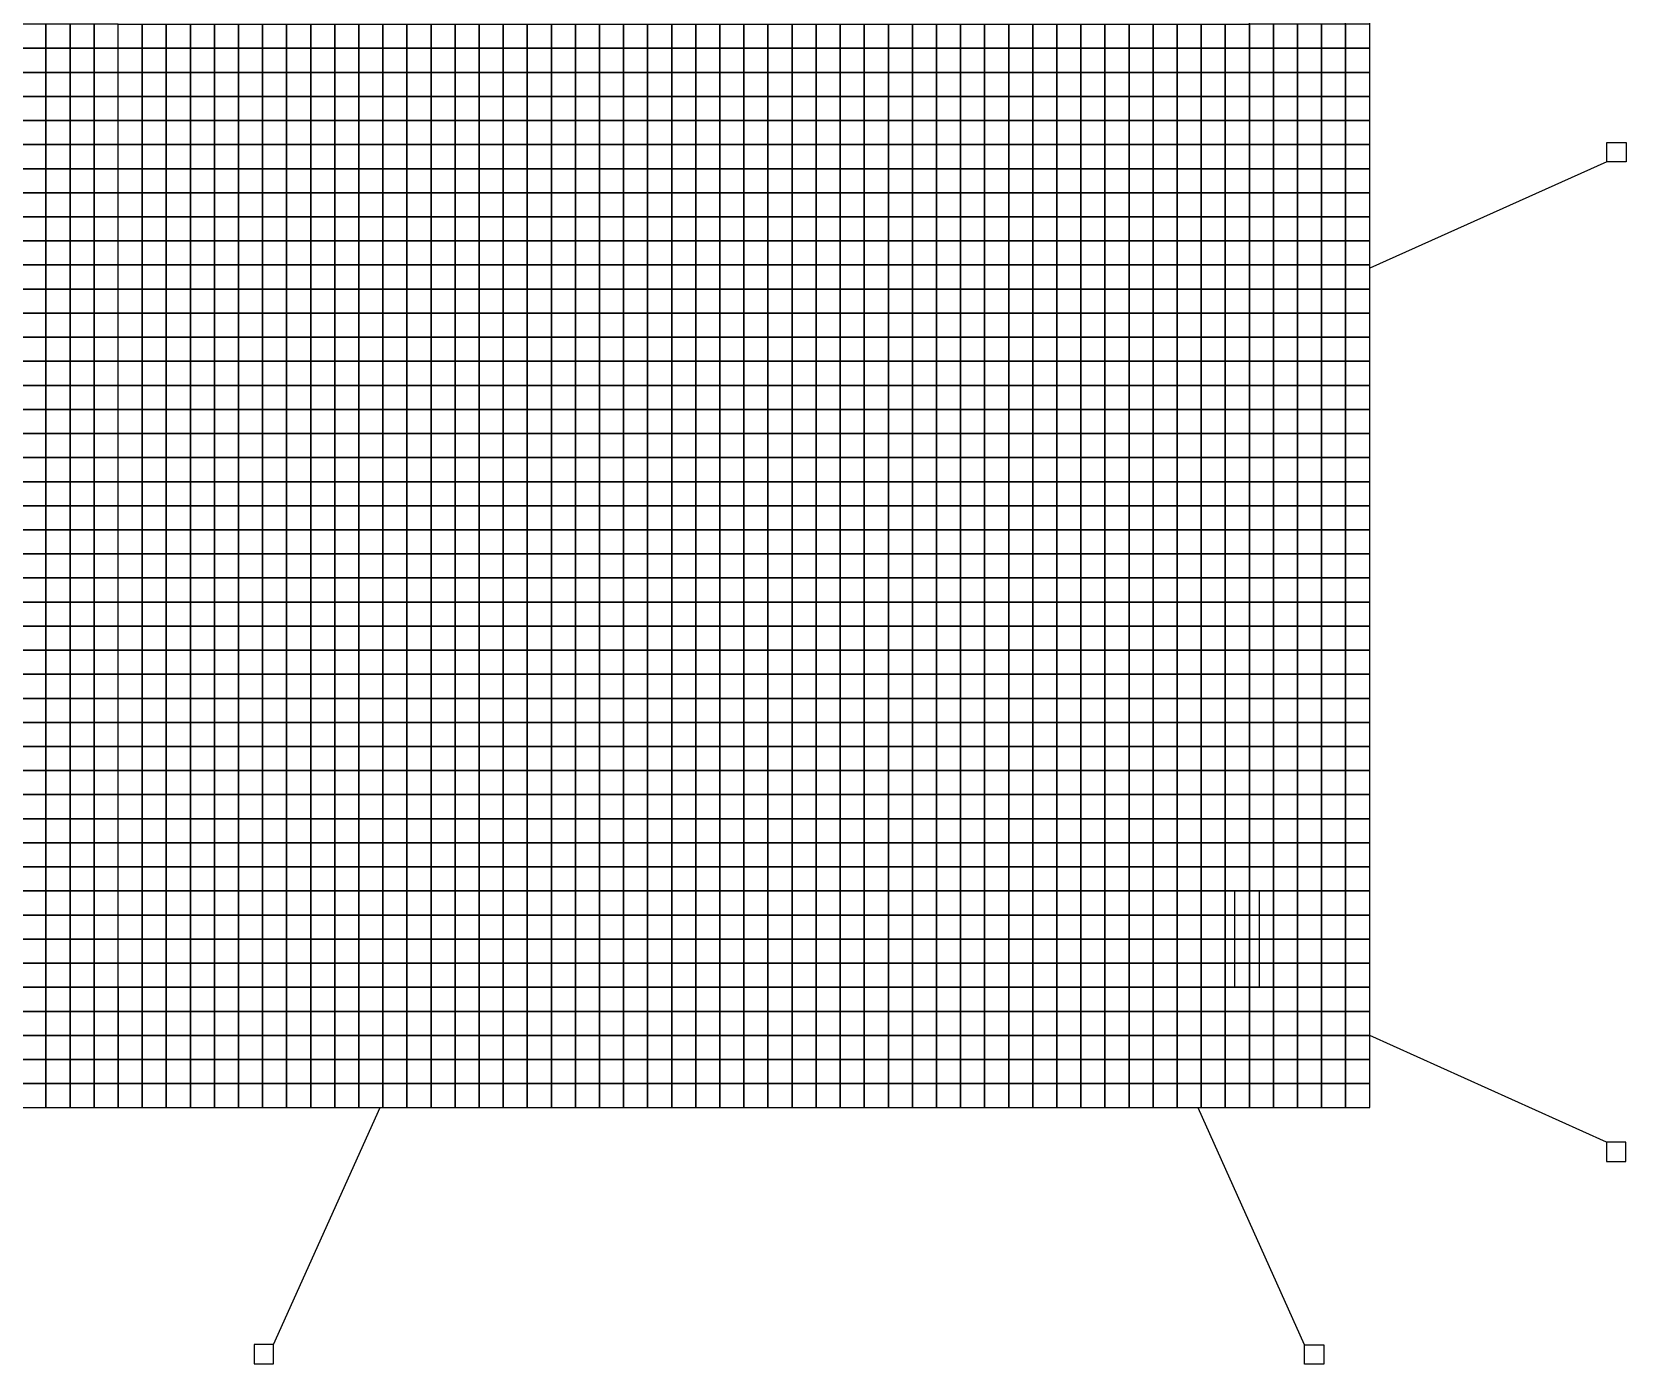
# Model space of a CAD drawing. Header units: millimetres. Extents: x 20612 to 342768, y 65775 to 156976.
# Drawn here: x 212625 to 245744, y 65775 to 93442 of the extents above; entities that cross this region are included whole.
import ezdxf

# ---------------------------------------------------------------- set-up
doc = ezdxf.new("R2010")
doc.units = ezdxf.units.MM
doc.header["$LTSCALE"] = 10

# ---------------------------------------------------------------- blocks, each defined once
blk = doc.blocks.new('400高浮筒')
at = {"color": 8}
blk.add_lwpolyline([(185417, 115601), (185917, 115601), (185917, 116101), (185417, 116101)], close=True, dxfattribs=at)
blk = doc.blocks.new('*U325')
blk.add_blockref('400高浮筒', (-185667, -115851))
blk = doc.blocks.new('*U326')
at = {"color": 0, "linetype": 'ByBlock', "lineweight": -2, "transparency": 16777216}
for p in [(27000, 2000), (27500, 2000), (28000, 2000), (28500, 2000), (29000, 2000), (29500, 2000), (30000, 2000), (30500, 2000), (31000, 2000), (31500, 2000), (32000, 2000), (32500, 2000), (33000, 2000), (33500, 2000), (34000, 2000), (34500, 2000), (35000, 2000), (35500, 2000), (36000, 2000), (36500, 2000), (37000, 2000), (37500, 2000), (38000, 2000), (38500, 2000), (39000, 2000), (39500, 2000), (40000, 2000), (40500, 2000), (41000, 2000), (41500, 2000), (42000, 2000), (42500, 2000), (43000, 2000), (43500, 2000), (44000, 2000), (44500, 2000), (45000, 2000), (45500, 2000), (46000, 2000), (46500, 2000), (47000, 2000), (47500, 2000), (48000, 2000), (48500, 2000), (49000, 2000), (49500, 2000), (50000, 2000), (50500, 2000), (51000, 2000), (51500, 2000), (52000, 2000), (52500, 2000), (53000, 2000), (53500, 2000), (54000, 2000), (54500, 2000), (27000, 1500), (27500, 1500), (28000, 1500), (28500, 1500), (29000, 1500), (29500, 1500), (30000, 1500), (30500, 1500), (31000, 1500), (31500, 1500), (32000, 1500), (32500, 1500), (33000, 1500), (33500, 1500), (34000, 1500), (34500, 1500), (35000, 1500), (35500, 1500), (36000, 1500), (36500, 1500), (37000, 1500), (37500, 1500), (38000, 1500), (38500, 1500), (39000, 1500), (39500, 1500), (40000, 1500), (40500, 1500), (41000, 1500), (41500, 1500), (42000, 1500), (42500, 1500), (43000, 1500), (43500, 1500), (44000, 1500), (44500, 1500), (45000, 1500), (45500, 1500), (46000, 1500), (46500, 1500), (47000, 1500), (47500, 1500), (48000, 1500), (48500, 1500), (49000, 1500), (49500, 1500), (50000, 1500), (50500, 1500), (51000, 1500), (51500, 1500), (52000, 1500), (52500, 1500), (53000, 1500), (53500, 1500), (54000, 1500), (54500, 1500), (27000, 1000), (27500, 1000), (28000, 1000), (28500, 1000), (29000, 1000), (29500, 1000), (30000, 1000), (30500, 1000), (31000, 1000), (31500, 1000), (32000, 1000), (32500, 1000), (33000, 1000), (33500, 1000), (34000, 1000), (34500, 1000), (35000, 1000), (35500, 1000), (36000, 1000), (36500, 1000), (37000, 1000), (37500, 1000), (38000, 1000), (38500, 1000), (39000, 1000), (39500, 1000), (40000, 1000), (40500, 1000), (41000, 1000), (41500, 1000), (42000, 1000), (42500, 1000), (43000, 1000), (43500, 1000), (44000, 1000), (44500, 1000), (45000, 1000), (45500, 1000), (46000, 1000), (46500, 1000), (47000, 1000), (47500, 1000), (48000, 1000), (48500, 1000), (49000, 1000), (49500, 1000), (50000, 1000), (50500, 1000), (51000, 1000), (51500, 1000), (52000, 1000), (52500, 1000), (53000, 1000), (53500, 1000), (54000, 1000), (54500, 1000), (27000, 500), (27500, 500), (28000, 500), (28500, 500), (29000, 500), (29500, 500), (30000, 500), (30500, 500), (31000, 500), (31500, 500), (32000, 500), (32500, 500), (33000, 500), (33500, 500), (34000, 500), (34500, 500), (35000, 500), (35500, 500), (36000, 500), (36500, 500), (37000, 500), (37500, 500), (38000, 500), (38500, 500), (39000, 500), (39500, 500), (40000, 500), (40500, 500), (41000, 500), (41500, 500), (42000, 500), (42500, 500), (43000, 500), (43500, 500), (44000, 500), (44500, 500), (45000, 500), (45500, 500), (46000, 500), (46500, 500), (47000, 500), (47500, 500), (48000, 500), (48500, 500), (49000, 500), (49500, 500), (50000, 500), (50500, 500), (51000, 500), (51500, 500), (52000, 500), (52500, 500), (53000, 500), (53500, 500), (54000, 500), (54500, 500), (27000, 0), (27500, 0), (28000, 0), (28500, 0), (29000, 0), (29500, 0), (30000, 0), (30500, 0), (31000, 0), (31500, 0), (32000, 0), (32500, 0), (33000, 0), (33500, 0), (34000, 0), (34500, 0), (35000, 0), (35500, 0), (36000, 0), (36500, 0), (37000, 0), (37500, 0), (38000, 0), (38500, 0), (39000, 0), (39500, 0), (40000, 0), (40500, 0), (41000, 0), (41500, 0), (42000, 0), (42500, 0), (43000, 0), (43500, 0), (44000, 0), (44500, 0), (45000, 0), (45500, 0), (46000, 0), (46500, 0), (47000, 0), (47500, 0), (48000, 0), (48500, 0), (49000, 0), (49500, 0), (50000, 0), (50500, 0), (51000, 0), (51500, 0), (52000, 0), (52500, 0), (53000, 0), (53500, 0), (54000, 0), (54500, 0)]:
    blk.add_blockref('*U325', p, dxfattribs=at)
blk = doc.blocks.new('*U331')
blk.add_blockref('400高浮筒', (-185667, -115851))
blk = doc.blocks.new('*U332')
at = {"color": 0, "linetype": 'ByBlock', "lineweight": -2, "transparency": 16777216}
for p in [(0, 19500), (500, 19500), (1000, 19500), (1500, 19500), (2000, 19500), (0, 19000), (500, 19000), (1000, 19000), (1500, 19000), (2000, 19000), (0, 18500), (500, 18500), (1000, 18500), (1500, 18500), (2000, 18500), (0, 18000), (500, 18000), (1000, 18000), (1500, 18000), (2000, 18000), (0, 17500), (500, 17500), (1000, 17500), (1500, 17500), (2000, 17500), (0, 17000), (500, 17000), (1000, 17000), (1500, 17000), (2000, 17000), (0, 16500), (500, 16500), (1000, 16500), (1500, 16500), (2000, 16500), (0, 16000), (500, 16000), (1000, 16000), (1500, 16000), (2000, 16000), (0, 15500), (500, 15500), (1000, 15500), (1500, 15500), (2000, 15500), (0, 15000), (500, 15000), (1000, 15000), (1500, 15000), (2000, 15000), (0, 14500), (500, 14500), (1000, 14500), (1500, 14500), (2000, 14500), (0, 14000), (500, 14000), (1000, 14000), (1500, 14000), (2000, 14000), (0, 13500), (500, 13500), (1000, 13500), (1500, 13500), (2000, 13500), (0, 13000), (500, 13000), (1000, 13000), (1500, 13000), (2000, 13000), (0, 12500), (500, 12500), (1000, 12500), (1500, 12500), (2000, 12500), (0, 12000), (500, 12000), (1000, 12000), (1500, 12000), (2000, 12000), (0, 11500), (500, 11500), (1000, 11500), (1500, 11500), (2000, 11500), (0, 11000), (500, 11000), (1000, 11000), (1500, 11000), (2000, 11000), (0, 10500), (500, 10500), (1000, 10500), (1500, 10500), (2000, 10500), (0, 10000), (500, 10000), (1000, 10000), (1500, 10000), (2000, 10000), (0, 9500), (500, 9500), (1000, 9500), (1500, 9500), (2000, 9500), (0, 9000), (500, 9000), (1000, 9000), (1500, 9000), (2000, 9000), (0, 8500), (500, 8500), (1000, 8500), (1500, 8500), (2000, 8500), (0, 8000), (500, 8000), (1000, 8000), (1500, 8000), (2000, 8000), (0, 7500), (500, 7500), (1000, 7500), (1500, 7500), (2000, 7500), (0, 7000), (500, 7000), (1000, 7000), (1500, 7000), (2000, 7000), (0, 6500), (500, 6500), (1000, 6500), (1500, 6500), (2000, 6500), (0, 6000), (500, 6000), (1000, 6000), (1500, 6000), (2000, 6000), (0, 5500), (500, 5500), (1000, 5500), (1500, 5500), (2000, 5500), (0, 5000), (500, 5000), (1000, 5000), (1500, 5000), (2000, 5000), (0, 4500), (500, 4500), (1000, 4500), (1500, 4500), (2000, 4500), (0, 4000), (500, 4000), (1000, 4000), (1500, 4000), (2000, 4000), (0, 3500), (500, 3500), (1000, 3500), (1500, 3500), (2000, 3500), (0, 3000), (500, 3000), (1000, 3000), (1500, 3000), (2000, 3000), (0, 2500), (500, 2500), (1000, 2500), (1500, 2500), (2000, 2500), (0, 2000), (500, 2000), (1000, 2000), (1500, 2000), (2000, 2000), (0, 1500), (500, 1500), (1000, 1500), (1500, 1500), (2000, 1500), (0, 1000), (500, 1000), (1000, 1000), (1500, 1000), (2000, 1000), (0, 500), (500, 500), (1000, 500), (1500, 500), (2000, 500), (0, 0), (500, 0), (1000, 0), (1500, 0), (2000, 0)]:
    blk.add_blockref('*U331', p, dxfattribs=at)
blk = doc.blocks.new('*U537')
blk.add_blockref('400高浮筒', (-185667, -115851))
blk = doc.blocks.new('*U538')
at = {"color": 0, "linetype": 'ByBlock', "lineweight": -2, "transparency": 16777216}
for p in [(1000, 19500), (1500, 19500), (2000, 19500), (2500, 19500), (1000, 19000), (1500, 19000), (2000, 19000), (2500, 19000), (1000, 18500), (1500, 18500), (2000, 18500), (2500, 18500), (1000, 18000), (1500, 18000), (2000, 18000), (2500, 18000), (1000, 17500), (1500, 17500), (2000, 17500), (2500, 17500), (1000, 17000), (1500, 17000), (2000, 17000), (2500, 17000), (1000, 16500), (1500, 16500), (2000, 16500), (2500, 16500), (1000, 16000), (1500, 16000), (2000, 16000), (2500, 16000), (1000, 15500), (1500, 15500), (2000, 15500), (2500, 15500), (1000, 15000), (1500, 15000), (2000, 15000), (2500, 15000), (1000, 14500), (1500, 14500), (2000, 14500), (2500, 14500), (1000, 14000), (1500, 14000), (2000, 14000), (2500, 14000), (1000, 13500), (1500, 13500), (2000, 13500), (2500, 13500), (1000, 13000), (1500, 13000), (2000, 13000), (2500, 13000), (1000, 12500), (1500, 12500), (2000, 12500), (2500, 12500), (1000, 12000), (1500, 12000), (2000, 12000), (2500, 12000), (1000, 11500), (1500, 11500), (2000, 11500), (2500, 11500), (1000, 11000), (1500, 11000), (2000, 11000), (2500, 11000), (1000, 10500), (1500, 10500), (2000, 10500), (2500, 10500), (1000, 10000), (1500, 10000), (2000, 10000), (2500, 10000), (1000, 9500), (1500, 9500), (2000, 9500), (2500, 9500), (1000, 9000), (1500, 9000), (2000, 9000), (2500, 9000), (1000, 8500), (1500, 8500), (2000, 8500), (2500, 8500), (1000, 8000), (1500, 8000), (2000, 8000), (2500, 8000), (1000, 7500), (1500, 7500), (2000, 7500), (2500, 7500), (1000, 7000), (1500, 7000), (2000, 7000), (2500, 7000), (1000, 6500), (1500, 6500), (2000, 6500), (2500, 6500), (1000, 6000), (1500, 6000), (2000, 6000), (2500, 6000), (1000, 5500), (1500, 5500), (2000, 5500), (2500, 5500), (1000, 5000), (1500, 5000), (2000, 5000), (2500, 5000), (1000, 4500), (1500, 4500), (2000, 4500), (2500, 4500), (1000, 4000), (1500, 4000), (2000, 4000), (2500, 4000), (1000, 3500), (1500, 3500), (2000, 3500), (2500, 3500), (1000, 3000), (1500, 3000), (2000, 3000), (2500, 3000), (1000, 2500), (1500, 2500), (2000, 2500), (2500, 2500), (1000, 2000), (1500, 2000), (2000, 2000), (2500, 2000), (1000, 1500), (1500, 1500), (2000, 1500), (2500, 1500), (1000, 1000), (1500, 1000), (2000, 1000), (2500, 1000), (1000, 500), (1500, 500), (2000, 500), (2500, 500), (1000, 0), (1500, 0), (2000, 0), (2500, 0)]:
    blk.add_blockref('*U537', p, dxfattribs=at)
blk = doc.blocks.new('池底浮筒400')
at = {"color": 5}
blk.add_lwpolyline([(75977, 129034), (76477, 129034), (76477, 129534), (75977, 129534)], close=True, dxfattribs=at)
blk = doc.blocks.new('*U539')
blk.add_blockref('池底浮筒400', (-76227, -129284))
blk = doc.blocks.new('*U540')
at = {"color": 0, "linetype": 'ByBlock', "lineweight": -2, "transparency": 16777216}
for p in [(0, 19500), (500, 19500), (1000, 19500), (1500, 19500), (2000, 19500), (2500, 19500), (3000, 19500), (3500, 19500), (4000, 19500), (4500, 19500), (5000, 19500), (5500, 19500), (6000, 19500), (6500, 19500), (7000, 19500), (7500, 19500), (8000, 19500), (8500, 19500), (9000, 19500), (9500, 19500), (10000, 19500), (10500, 19500), (11000, 19500), (11500, 19500), (12000, 19500), (12500, 19500), (13000, 19500), (13500, 19500), (14000, 19500), (14500, 19500), (15000, 19500), (15500, 19500), (16000, 19500), (16500, 19500), (17000, 19500), (17500, 19500), (18000, 19500), (18500, 19500), (19000, 19500), (19500, 19500), (20000, 19500), (20500, 19500), (21000, 19500), (21500, 19500), (22000, 19500), (22500, 19500), (23000, 19500), (0, 19000), (500, 19000), (1000, 19000), (1500, 19000), (2000, 19000), (2500, 19000), (3000, 19000), (3500, 19000), (4000, 19000), (4500, 19000), (5000, 19000), (5500, 19000), (6000, 19000), (6500, 19000), (7000, 19000), (7500, 19000), (8000, 19000), (8500, 19000), (9000, 19000), (9500, 19000), (10000, 19000), (10500, 19000), (11000, 19000), (11500, 19000), (12000, 19000), (12500, 19000), (13000, 19000), (13500, 19000), (14000, 19000), (14500, 19000), (15000, 19000), (15500, 19000), (16000, 19000), (16500, 19000), (17000, 19000), (17500, 19000), (18000, 19000), (18500, 19000), (19000, 19000), (19500, 19000), (20000, 19000), (20500, 19000), (21000, 19000), (21500, 19000), (22000, 19000), (22500, 19000), (23000, 19000), (0, 18500), (500, 18500), (1000, 18500), (1500, 18500), (2000, 18500), (2500, 18500), (3000, 18500), (3500, 18500), (4000, 18500), (4500, 18500), (5000, 18500), (5500, 18500), (6000, 18500), (6500, 18500), (7000, 18500), (7500, 18500), (8000, 18500), (8500, 18500), (9000, 18500), (9500, 18500), (10000, 18500), (10500, 18500), (11000, 18500), (11500, 18500), (12000, 18500), (12500, 18500), (13000, 18500), (13500, 18500), (14000, 18500), (14500, 18500), (15000, 18500), (15500, 18500), (16000, 18500), (16500, 18500), (17000, 18500), (17500, 18500), (18000, 18500), (18500, 18500), (19000, 18500), (19500, 18500), (20000, 18500), (20500, 18500), (21000, 18500), (21500, 18500), (22000, 18500), (22500, 18500), (23000, 18500), (0, 18000), (500, 18000), (1000, 18000), (1500, 18000), (2000, 18000), (2500, 18000), (3000, 18000), (3500, 18000), (4000, 18000), (4500, 18000), (5000, 18000), (5500, 18000), (6000, 18000), (6500, 18000), (7000, 18000), (7500, 18000), (8000, 18000), (8500, 18000), (9000, 18000), (9500, 18000), (10000, 18000), (10500, 18000), (11000, 18000), (11500, 18000), (12000, 18000), (12500, 18000), (13000, 18000), (13500, 18000), (14000, 18000), (14500, 18000), (15000, 18000), (15500, 18000), (16000, 18000), (16500, 18000), (17000, 18000), (17500, 18000), (18000, 18000), (18500, 18000), (19000, 18000), (19500, 18000), (20000, 18000), (20500, 18000), (21000, 18000), (21500, 18000), (22000, 18000), (22500, 18000), (23000, 18000), (0, 17500), (500, 17500), (1000, 17500), (1500, 17500), (2000, 17500), (2500, 17500), (3000, 17500), (3500, 17500), (4000, 17500), (4500, 17500), (5000, 17500), (5500, 17500), (6000, 17500), (6500, 17500), (7000, 17500), (7500, 17500), (8000, 17500), (8500, 17500), (9000, 17500), (9500, 17500), (10000, 17500), (10500, 17500), (11000, 17500), (11500, 17500), (12000, 17500), (12500, 17500), (13000, 17500), (13500, 17500), (14000, 17500), (14500, 17500), (15000, 17500), (15500, 17500), (16000, 17500), (16500, 17500), (17000, 17500), (17500, 17500), (18000, 17500), (18500, 17500), (19000, 17500), (19500, 17500), (20000, 17500), (20500, 17500), (21000, 17500), (21500, 17500), (22000, 17500), (22500, 17500), (23000, 17500), (0, 17000), (500, 17000), (1000, 17000), (1500, 17000), (2000, 17000), (2500, 17000), (3000, 17000), (3500, 17000), (4000, 17000), (4500, 17000), (5000, 17000), (5500, 17000), (6000, 17000), (6500, 17000), (7000, 17000), (7500, 17000), (8000, 17000), (8500, 17000), (9000, 17000), (9500, 17000), (10000, 17000), (10500, 17000), (11000, 17000), (11500, 17000), (12000, 17000), (12500, 17000), (13000, 17000), (13500, 17000), (14000, 17000), (14500, 17000), (15000, 17000), (15500, 17000), (16000, 17000), (16500, 17000), (17000, 17000), (17500, 17000), (18000, 17000), (18500, 17000), (19000, 17000), (19500, 17000), (20000, 17000), (20500, 17000), (21000, 17000), (21500, 17000), (22000, 17000), (22500, 17000), (23000, 17000), (0, 16500), (500, 16500), (1000, 16500), (1500, 16500), (2000, 16500), (2500, 16500), (3000, 16500), (3500, 16500), (4000, 16500), (4500, 16500), (5000, 16500), (5500, 16500), (6000, 16500), (6500, 16500), (7000, 16500), (7500, 16500), (8000, 16500), (8500, 16500), (9000, 16500), (9500, 16500), (10000, 16500), (10500, 16500), (11000, 16500), (11500, 16500), (12000, 16500), (12500, 16500), (13000, 16500), (13500, 16500), (14000, 16500), (14500, 16500), (15000, 16500), (15500, 16500), (16000, 16500), (16500, 16500), (17000, 16500), (17500, 16500), (18000, 16500), (18500, 16500), (19000, 16500), (19500, 16500), (20000, 16500), (20500, 16500), (21000, 16500), (21500, 16500), (22000, 16500), (22500, 16500), (23000, 16500), (0, 16000), (500, 16000), (1000, 16000), (1500, 16000), (2000, 16000), (2500, 16000), (3000, 16000), (3500, 16000), (4000, 16000), (4500, 16000), (5000, 16000), (5500, 16000), (6000, 16000), (6500, 16000), (7000, 16000), (7500, 16000), (8000, 16000), (8500, 16000), (9000, 16000), (9500, 16000), (10000, 16000), (10500, 16000), (11000, 16000), (11500, 16000), (12000, 16000), (12500, 16000), (13000, 16000), (13500, 16000), (14000, 16000), (14500, 16000), (15000, 16000), (15500, 16000), (16000, 16000), (16500, 16000), (17000, 16000), (17500, 16000), (18000, 16000), (18500, 16000), (19000, 16000), (19500, 16000), (20000, 16000), (20500, 16000), (21000, 16000), (21500, 16000), (22000, 16000), (22500, 16000), (23000, 16000), (0, 15500), (500, 15500), (1000, 15500), (1500, 15500), (2000, 15500), (2500, 15500), (3000, 15500), (3500, 15500), (4000, 15500), (4500, 15500), (5000, 15500), (5500, 15500), (6000, 15500), (6500, 15500), (7000, 15500), (7500, 15500), (8000, 15500), (8500, 15500), (9000, 15500), (9500, 15500), (10000, 15500), (10500, 15500), (11000, 15500), (11500, 15500), (12000, 15500), (12500, 15500), (13000, 15500), (13500, 15500), (14000, 15500), (14500, 15500), (15000, 15500), (15500, 15500), (16000, 15500), (16500, 15500), (17000, 15500), (17500, 15500), (18000, 15500), (18500, 15500), (19000, 15500), (19500, 15500), (20000, 15500), (20500, 15500), (21000, 15500), (21500, 15500), (22000, 15500), (22500, 15500), (23000, 15500), (0, 15000), (500, 15000), (1000, 15000), (1500, 15000), (2000, 15000), (2500, 15000), (3000, 15000), (3500, 15000), (4000, 15000), (4500, 15000), (5000, 15000), (5500, 15000), (6000, 15000), (6500, 15000), (7000, 15000), (7500, 15000), (8000, 15000), (8500, 15000), (9000, 15000), (9500, 15000), (10000, 15000), (10500, 15000), (11000, 15000), (11500, 15000), (12000, 15000), (12500, 15000), (13000, 15000), (13500, 15000), (14000, 15000), (14500, 15000), (15000, 15000), (15500, 15000), (16000, 15000), (16500, 15000), (17000, 15000), (17500, 15000), (18000, 15000), (18500, 15000), (19000, 15000), (19500, 15000), (20000, 15000), (20500, 15000), (21000, 15000), (21500, 15000), (22000, 15000), (22500, 15000), (23000, 15000), (0, 14500), (500, 14500), (1000, 14500), (1500, 14500), (2000, 14500), (2500, 14500), (3000, 14500), (3500, 14500), (4000, 14500), (4500, 14500), (5000, 14500), (5500, 14500), (6000, 14500), (6500, 14500), (7000, 14500), (7500, 14500), (8000, 14500), (8500, 14500), (9000, 14500), (9500, 14500), (10000, 14500), (10500, 14500), (11000, 14500), (11500, 14500), (12000, 14500), (12500, 14500), (13000, 14500), (13500, 14500), (14000, 14500), (14500, 14500), (15000, 14500), (15500, 14500), (16000, 14500), (16500, 14500), (17000, 14500), (17500, 14500), (18000, 14500), (18500, 14500), (19000, 14500), (19500, 14500), (20000, 14500), (20500, 14500), (21000, 14500), (21500, 14500), (22000, 14500), (22500, 14500), (23000, 14500), (0, 14000), (500, 14000), (1000, 14000), (1500, 14000), (2000, 14000), (2500, 14000), (3000, 14000), (3500, 14000), (4000, 14000), (4500, 14000), (5000, 14000), (5500, 14000), (6000, 14000), (6500, 14000), (7000, 14000), (7500, 14000), (8000, 14000), (8500, 14000), (9000, 14000), (9500, 14000), (10000, 14000), (10500, 14000), (11000, 14000), (11500, 14000), (12000, 14000), (12500, 14000), (13000, 14000), (13500, 14000), (14000, 14000), (14500, 14000), (15000, 14000), (15500, 14000), (16000, 14000), (16500, 14000), (17000, 14000), (17500, 14000), (18000, 14000), (18500, 14000), (19000, 14000), (19500, 14000), (20000, 14000), (20500, 14000), (21000, 14000), (21500, 14000), (22000, 14000), (22500, 14000), (23000, 14000), (0, 13500), (500, 13500), (1000, 13500), (1500, 13500), (2000, 13500), (2500, 13500), (3000, 13500), (3500, 13500), (4000, 13500), (4500, 13500), (5000, 13500), (5500, 13500), (6000, 13500), (6500, 13500), (7000, 13500), (7500, 13500), (8000, 13500), (8500, 13500), (9000, 13500), (9500, 13500), (10000, 13500), (10500, 13500), (11000, 13500), (11500, 13500), (12000, 13500), (12500, 13500), (13000, 13500), (13500, 13500), (14000, 13500), (14500, 13500), (15000, 13500), (15500, 13500), (16000, 13500), (16500, 13500), (17000, 13500), (17500, 13500), (18000, 13500), (18500, 13500), (19000, 13500), (19500, 13500), (20000, 13500), (20500, 13500), (21000, 13500), (21500, 13500), (22000, 13500), (22500, 13500), (23000, 13500), (0, 13000), (500, 13000), (1000, 13000), (1500, 13000), (2000, 13000), (2500, 13000), (3000, 13000), (3500, 13000), (4000, 13000), (4500, 13000), (5000, 13000), (5500, 13000), (6000, 13000), (6500, 13000), (7000, 13000), (7500, 13000), (8000, 13000), (8500, 13000), (9000, 13000), (9500, 13000), (10000, 13000), (10500, 13000), (11000, 13000), (11500, 13000), (12000, 13000), (12500, 13000), (13000, 13000), (13500, 13000), (14000, 13000), (14500, 13000), (15000, 13000), (15500, 13000), (16000, 13000), (16500, 13000), (17000, 13000), (17500, 13000), (18000, 13000), (18500, 13000), (19000, 13000), (19500, 13000), (20000, 13000), (20500, 13000), (21000, 13000), (21500, 13000), (22000, 13000), (22500, 13000), (23000, 13000), (0, 12500), (500, 12500), (1000, 12500), (1500, 12500), (2000, 12500), (2500, 12500), (3000, 12500), (3500, 12500), (4000, 12500), (4500, 12500), (5000, 12500), (5500, 12500), (6000, 12500), (6500, 12500), (7000, 12500), (7500, 12500), (8000, 12500), (8500, 12500), (9000, 12500), (9500, 12500), (10000, 12500), (10500, 12500), (11000, 12500), (11500, 12500), (12000, 12500), (12500, 12500), (13000, 12500), (13500, 12500), (14000, 12500), (14500, 12500), (15000, 12500), (15500, 12500), (16000, 12500), (16500, 12500), (17000, 12500), (17500, 12500), (18000, 12500), (18500, 12500), (19000, 12500), (19500, 12500), (20000, 12500), (20500, 12500), (21000, 12500), (21500, 12500), (22000, 12500), (22500, 12500), (23000, 12500), (0, 12000), (500, 12000), (1000, 12000), (1500, 12000), (2000, 12000), (2500, 12000), (3000, 12000), (3500, 12000), (4000, 12000), (4500, 12000), (5000, 12000), (5500, 12000), (6000, 12000), (6500, 12000), (7000, 12000), (7500, 12000), (8000, 12000), (8500, 12000), (9000, 12000), (9500, 12000), (10000, 12000), (10500, 12000), (11000, 12000), (11500, 12000), (12000, 12000), (12500, 12000), (13000, 12000), (13500, 12000), (14000, 12000), (14500, 12000), (15000, 12000), (15500, 12000), (16000, 12000), (16500, 12000), (17000, 12000), (17500, 12000), (18000, 12000), (18500, 12000), (19000, 12000), (19500, 12000), (20000, 12000), (20500, 12000), (21000, 12000), (21500, 12000), (22000, 12000), (22500, 12000), (23000, 12000), (0, 11500), (500, 11500), (1000, 11500), (1500, 11500), (2000, 11500), (2500, 11500), (3000, 11500), (3500, 11500), (4000, 11500), (4500, 11500), (5000, 11500), (5500, 11500), (6000, 11500), (6500, 11500), (7000, 11500), (7500, 11500), (8000, 11500), (8500, 11500), (9000, 11500), (9500, 11500), (10000, 11500), (10500, 11500), (11000, 11500), (11500, 11500), (12000, 11500), (12500, 11500), (13000, 11500), (13500, 11500), (14000, 11500), (14500, 11500), (15000, 11500), (15500, 11500), (16000, 11500), (16500, 11500), (17000, 11500), (17500, 11500), (18000, 11500), (18500, 11500), (19000, 11500), (19500, 11500), (20000, 11500), (20500, 11500), (21000, 11500), (21500, 11500), (22000, 11500), (22500, 11500), (23000, 11500), (0, 11000), (500, 11000), (1000, 11000), (1500, 11000), (2000, 11000), (2500, 11000), (3000, 11000), (3500, 11000), (4000, 11000), (4500, 11000), (5000, 11000), (5500, 11000), (6000, 11000), (6500, 11000), (7000, 11000), (7500, 11000), (8000, 11000), (8500, 11000), (9000, 11000), (9500, 11000), (10000, 11000), (10500, 11000), (11000, 11000), (11500, 11000), (12000, 11000), (12500, 11000), (13000, 11000), (13500, 11000), (14000, 11000), (14500, 11000), (15000, 11000), (15500, 11000), (16000, 11000), (16500, 11000), (17000, 11000), (17500, 11000), (18000, 11000), (18500, 11000), (19000, 11000), (19500, 11000), (20000, 11000), (20500, 11000), (21000, 11000), (21500, 11000), (22000, 11000), (22500, 11000), (23000, 11000), (0, 10500), (500, 10500), (1000, 10500), (1500, 10500), (2000, 10500), (2500, 10500), (3000, 10500), (3500, 10500), (4000, 10500), (4500, 10500), (5000, 10500), (5500, 10500), (6000, 10500), (6500, 10500), (7000, 10500), (7500, 10500), (8000, 10500), (8500, 10500), (9000, 10500), (9500, 10500), (10000, 10500), (10500, 10500), (11000, 10500), (11500, 10500), (12000, 10500), (12500, 10500), (13000, 10500), (13500, 10500), (14000, 10500), (14500, 10500), (15000, 10500), (15500, 10500), (16000, 10500), (16500, 10500), (17000, 10500), (17500, 10500), (18000, 10500), (18500, 10500), (19000, 10500), (19500, 10500), (20000, 10500), (20500, 10500), (21000, 10500), (21500, 10500), (22000, 10500), (22500, 10500), (23000, 10500), (0, 10000), (500, 10000), (1000, 10000), (1500, 10000), (2000, 10000), (2500, 10000), (3000, 10000), (3500, 10000), (4000, 10000), (4500, 10000), (5000, 10000), (5500, 10000), (6000, 10000), (6500, 10000), (7000, 10000), (7500, 10000), (8000, 10000), (8500, 10000), (9000, 10000), (9500, 10000), (10000, 10000), (10500, 10000), (11000, 10000), (11500, 10000), (12000, 10000), (12500, 10000), (13000, 10000), (13500, 10000), (14000, 10000), (14500, 10000), (15000, 10000), (15500, 10000), (16000, 10000), (16500, 10000), (17000, 10000), (17500, 10000), (18000, 10000), (18500, 10000), (19000, 10000), (19500, 10000), (20000, 10000), (20500, 10000), (21000, 10000), (21500, 10000), (22000, 10000), (22500, 10000), (23000, 10000), (0, 9500), (500, 9500), (1000, 9500), (1500, 9500), (2000, 9500), (2500, 9500), (3000, 9500), (3500, 9500), (4000, 9500), (4500, 9500), (5000, 9500), (5500, 9500), (6000, 9500), (6500, 9500), (7000, 9500), (7500, 9500), (8000, 9500), (8500, 9500), (9000, 9500), (9500, 9500), (10000, 9500), (10500, 9500), (11000, 9500), (11500, 9500), (12000, 9500), (12500, 9500), (13000, 9500), (13500, 9500), (14000, 9500), (14500, 9500), (15000, 9500), (15500, 9500), (16000, 9500), (16500, 9500), (17000, 9500), (17500, 9500), (18000, 9500), (18500, 9500), (19000, 9500), (19500, 9500), (20000, 9500), (20500, 9500), (21000, 9500), (21500, 9500), (22000, 9500), (22500, 9500), (23000, 9500), (0, 9000), (500, 9000), (1000, 9000), (1500, 9000), (2000, 9000), (2500, 9000), (3000, 9000), (3500, 9000), (4000, 9000), (4500, 9000), (5000, 9000), (5500, 9000), (6000, 9000), (6500, 9000), (7000, 9000), (7500, 9000), (8000, 9000), (8500, 9000), (9000, 9000), (9500, 9000), (10000, 9000), (10500, 9000), (11000, 9000), (11500, 9000), (12000, 9000), (12500, 9000), (13000, 9000), (13500, 9000), (14000, 9000), (14500, 9000), (15000, 9000), (15500, 9000), (16000, 9000), (16500, 9000), (17000, 9000), (17500, 9000), (18000, 9000), (18500, 9000), (19000, 9000), (19500, 9000), (20000, 9000), (20500, 9000), (21000, 9000), (21500, 9000), (22000, 9000), (22500, 9000), (23000, 9000), (0, 8500), (500, 8500), (1000, 8500), (1500, 8500), (2000, 8500), (2500, 8500), (3000, 8500), (3500, 8500), (4000, 8500), (4500, 8500), (5000, 8500), (5500, 8500), (6000, 8500), (6500, 8500), (7000, 8500), (7500, 8500), (8000, 8500), (8500, 8500), (9000, 8500), (9500, 8500), (10000, 8500), (10500, 8500), (11000, 8500), (11500, 8500), (12000, 8500), (12500, 8500), (13000, 8500), (13500, 8500), (14000, 8500), (14500, 8500), (15000, 8500), (15500, 8500), (16000, 8500), (16500, 8500), (17000, 8500), (17500, 8500), (18000, 8500), (18500, 8500), (19000, 8500), (19500, 8500), (20000, 8500), (20500, 8500), (21000, 8500), (21500, 8500), (22000, 8500), (22500, 8500), (23000, 8500), (0, 8000), (500, 8000), (1000, 8000), (1500, 8000), (2000, 8000), (2500, 8000), (3000, 8000), (3500, 8000), (4000, 8000), (4500, 8000), (5000, 8000), (5500, 8000), (6000, 8000), (6500, 8000), (7000, 8000), (7500, 8000), (8000, 8000), (8500, 8000), (9000, 8000), (9500, 8000), (10000, 8000), (10500, 8000), (11000, 8000), (11500, 8000), (12000, 8000), (12500, 8000), (13000, 8000), (13500, 8000), (14000, 8000), (14500, 8000), (15000, 8000), (15500, 8000), (16000, 8000), (16500, 8000), (17000, 8000), (17500, 8000), (18000, 8000), (18500, 8000), (19000, 8000), (19500, 8000), (20000, 8000), (20500, 8000), (21000, 8000), (21500, 8000), (22000, 8000), (22500, 8000), (23000, 8000), (0, 7500), (500, 7500), (1000, 7500), (1500, 7500), (2000, 7500), (2500, 7500), (3000, 7500), (3500, 7500), (4000, 7500), (4500, 7500), (5000, 7500), (5500, 7500), (6000, 7500), (6500, 7500), (7000, 7500), (7500, 7500), (8000, 7500), (8500, 7500), (9000, 7500), (9500, 7500), (10000, 7500), (10500, 7500), (11000, 7500), (11500, 7500), (12000, 7500), (12500, 7500), (13000, 7500), (13500, 7500), (14000, 7500), (14500, 7500), (15000, 7500), (15500, 7500), (16000, 7500), (16500, 7500), (17000, 7500), (17500, 7500), (18000, 7500), (18500, 7500), (19000, 7500), (19500, 7500), (20000, 7500), (20500, 7500), (21000, 7500), (21500, 7500), (22000, 7500), (22500, 7500), (23000, 7500), (0, 7000), (500, 7000), (1000, 7000), (1500, 7000), (2000, 7000), (2500, 7000), (3000, 7000), (3500, 7000), (4000, 7000), (4500, 7000), (5000, 7000), (5500, 7000), (6000, 7000), (6500, 7000), (7000, 7000), (7500, 7000), (8000, 7000), (8500, 7000), (9000, 7000), (9500, 7000), (10000, 7000), (10500, 7000), (11000, 7000), (11500, 7000), (12000, 7000), (12500, 7000), (13000, 7000), (13500, 7000), (14000, 7000), (14500, 7000), (15000, 7000), (15500, 7000), (16000, 7000), (16500, 7000), (17000, 7000), (17500, 7000), (18000, 7000), (18500, 7000), (19000, 7000), (19500, 7000), (20000, 7000), (20500, 7000), (21000, 7000), (21500, 7000), (22000, 7000), (22500, 7000), (23000, 7000), (0, 6500), (500, 6500), (1000, 6500), (1500, 6500), (2000, 6500), (2500, 6500), (3000, 6500), (3500, 6500), (4000, 6500), (4500, 6500), (5000, 6500), (5500, 6500), (6000, 6500), (6500, 6500), (7000, 6500), (7500, 6500), (8000, 6500), (8500, 6500), (9000, 6500), (9500, 6500), (10000, 6500), (10500, 6500), (11000, 6500), (11500, 6500), (12000, 6500), (12500, 6500), (13000, 6500), (13500, 6500), (14000, 6500), (14500, 6500), (15000, 6500), (15500, 6500), (16000, 6500), (16500, 6500), (17000, 6500), (17500, 6500), (18000, 6500), (18500, 6500), (19000, 6500), (19500, 6500), (20000, 6500), (20500, 6500), (21000, 6500), (21500, 6500), (22000, 6500), (22500, 6500), (23000, 6500), (0, 6000), (500, 6000), (1000, 6000), (1500, 6000), (2000, 6000), (2500, 6000), (3000, 6000), (3500, 6000), (4000, 6000), (4500, 6000), (5000, 6000), (5500, 6000), (6000, 6000), (6500, 6000), (7000, 6000), (7500, 6000), (8000, 6000), (8500, 6000), (9000, 6000), (9500, 6000), (10000, 6000), (10500, 6000), (11000, 6000), (11500, 6000), (12000, 6000), (12500, 6000), (13000, 6000), (13500, 6000), (14000, 6000), (14500, 6000), (15000, 6000), (15500, 6000), (16000, 6000), (16500, 6000), (17000, 6000), (17500, 6000), (18000, 6000), (18500, 6000), (19000, 6000), (19500, 6000), (20000, 6000), (20500, 6000), (21000, 6000), (21500, 6000), (22000, 6000), (22500, 6000), (23000, 6000), (0, 5500), (500, 5500), (1000, 5500), (1500, 5500), (2000, 5500), (2500, 5500), (3000, 5500), (3500, 5500), (4000, 5500), (4500, 5500), (5000, 5500), (5500, 5500), (6000, 5500), (6500, 5500), (7000, 5500), (7500, 5500), (8000, 5500), (8500, 5500), (9000, 5500), (9500, 5500), (10000, 5500), (10500, 5500), (11000, 5500), (11500, 5500), (12000, 5500), (12500, 5500), (13000, 5500), (13500, 5500), (14000, 5500), (14500, 5500), (15000, 5500), (15500, 5500), (16000, 5500), (16500, 5500), (17000, 5500), (17500, 5500), (18000, 5500), (18500, 5500), (19000, 5500), (19500, 5500), (20000, 5500), (20500, 5500), (21000, 5500), (21500, 5500), (22000, 5500), (22500, 5500), (23000, 5500), (0, 5000), (500, 5000), (1000, 5000), (1500, 5000), (2000, 5000), (2500, 5000), (3000, 5000), (3500, 5000), (4000, 5000), (4500, 5000), (5000, 5000), (5500, 5000), (6000, 5000), (6500, 5000), (7000, 5000), (7500, 5000), (8000, 5000), (8500, 5000), (9000, 5000), (9500, 5000), (10000, 5000), (10500, 5000), (11000, 5000), (11500, 5000), (12000, 5000), (12500, 5000), (13000, 5000), (13500, 5000), (14000, 5000), (14500, 5000), (15000, 5000), (15500, 5000), (16000, 5000), (16500, 5000), (17000, 5000), (17500, 5000), (18000, 5000), (18500, 5000), (19000, 5000), (19500, 5000), (20000, 5000), (20500, 5000), (21000, 5000), (21500, 5000), (22000, 5000), (22500, 5000), (23000, 5000), (0, 4500), (500, 4500), (1000, 4500), (1500, 4500), (2000, 4500), (2500, 4500), (3000, 4500), (3500, 4500), (4000, 4500), (4500, 4500), (5000, 4500), (5500, 4500), (6000, 4500), (6500, 4500), (7000, 4500), (7500, 4500), (8000, 4500), (8500, 4500), (9000, 4500), (9500, 4500), (10000, 4500), (10500, 4500), (11000, 4500), (11500, 4500), (12000, 4500), (12500, 4500), (13000, 4500), (13500, 4500), (14000, 4500), (14500, 4500), (15000, 4500), (15500, 4500), (16000, 4500), (16500, 4500), (17000, 4500), (17500, 4500), (18000, 4500), (18500, 4500), (19000, 4500), (19500, 4500), (20000, 4500), (20500, 4500), (21000, 4500), (21500, 4500), (22000, 4500), (22500, 4500), (23000, 4500), (0, 4000), (500, 4000), (1000, 4000), (1500, 4000), (2000, 4000), (2500, 4000), (3000, 4000), (3500, 4000), (4000, 4000), (4500, 4000), (5000, 4000), (5500, 4000), (6000, 4000), (6500, 4000), (7000, 4000), (7500, 4000), (8000, 4000), (8500, 4000), (9000, 4000), (9500, 4000), (10000, 4000), (10500, 4000), (11000, 4000), (11500, 4000), (12000, 4000), (12500, 4000), (13000, 4000), (13500, 4000), (14000, 4000), (14500, 4000), (15000, 4000), (15500, 4000), (16000, 4000), (16500, 4000), (17000, 4000), (17500, 4000), (18000, 4000), (18500, 4000), (19000, 4000), (19500, 4000), (20000, 4000), (20500, 4000), (21000, 4000), (21500, 4000), (22000, 4000), (22500, 4000), (23000, 4000), (0, 3500), (500, 3500), (1000, 3500), (1500, 3500), (2000, 3500), (2500, 3500), (3000, 3500), (3500, 3500), (4000, 3500), (4500, 3500), (5000, 3500), (5500, 3500), (6000, 3500), (6500, 3500), (7000, 3500), (7500, 3500), (8000, 3500), (8500, 3500), (9000, 3500), (9500, 3500), (10000, 3500), (10500, 3500), (11000, 3500), (11500, 3500), (12000, 3500), (12500, 3500), (13000, 3500), (13500, 3500), (14000, 3500), (14500, 3500), (15000, 3500), (15500, 3500), (16000, 3500), (16500, 3500), (17000, 3500), (17500, 3500), (18000, 3500), (18500, 3500), (19000, 3500), (19500, 3500), (20000, 3500), (20500, 3500), (21000, 3500), (21500, 3500), (22000, 3500), (22500, 3500), (23000, 3500), (0, 3000), (500, 3000), (1000, 3000), (1500, 3000), (2000, 3000), (2500, 3000), (3000, 3000), (3500, 3000), (4000, 3000), (4500, 3000), (5000, 3000), (5500, 3000), (6000, 3000), (6500, 3000), (7000, 3000), (7500, 3000), (8000, 3000), (8500, 3000), (9000, 3000), (9500, 3000), (10000, 3000), (10500, 3000), (11000, 3000), (11500, 3000), (12000, 3000), (12500, 3000), (13000, 3000), (13500, 3000), (14000, 3000), (14500, 3000), (15000, 3000), (15500, 3000), (16000, 3000), (16500, 3000), (17000, 3000), (17500, 3000), (18000, 3000), (18500, 3000), (19000, 3000), (19500, 3000), (20000, 3000), (20500, 3000), (21000, 3000), (21500, 3000), (22000, 3000), (22500, 3000), (23000, 3000), (0, 2500), (500, 2500), (1000, 2500), (1500, 2500), (2000, 2500), (2500, 2500), (3000, 2500), (3500, 2500), (4000, 2500), (4500, 2500), (5000, 2500), (5500, 2500), (6000, 2500), (6500, 2500), (7000, 2500), (7500, 2500), (8000, 2500), (8500, 2500), (9000, 2500), (9500, 2500), (10000, 2500), (10500, 2500), (11000, 2500), (11500, 2500), (12000, 2500), (12500, 2500), (13000, 2500), (13500, 2500), (14000, 2500), (14500, 2500), (15000, 2500), (15500, 2500), (16000, 2500), (16500, 2500), (17000, 2500), (17500, 2500), (18000, 2500), (18500, 2500), (19000, 2500), (19500, 2500), (20000, 2500), (20500, 2500), (21000, 2500), (21500, 2500), (22000, 2500), (22500, 2500), (23000, 2500), (0, 2000), (500, 2000), (1000, 2000), (1500, 2000), (2000, 2000), (2500, 2000), (3000, 2000), (3500, 2000), (4000, 2000), (4500, 2000), (5000, 2000), (5500, 2000), (6000, 2000), (6500, 2000), (7000, 2000), (7500, 2000), (8000, 2000), (8500, 2000), (9000, 2000), (9500, 2000), (10000, 2000), (10500, 2000), (11000, 2000), (11500, 2000), (12000, 2000), (12500, 2000), (13000, 2000), (13500, 2000), (14000, 2000), (14500, 2000), (15000, 2000), (15500, 2000), (16000, 2000), (16500, 2000), (17000, 2000), (17500, 2000), (18000, 2000), (18500, 2000), (19000, 2000), (19500, 2000), (20000, 2000), (20500, 2000), (21000, 2000), (21500, 2000), (22000, 2000), (22500, 2000), (23000, 2000), (0, 1500), (500, 1500), (1000, 1500), (1500, 1500), (2000, 1500), (2500, 1500), (3000, 1500), (3500, 1500), (4000, 1500), (4500, 1500), (5000, 1500), (5500, 1500), (6000, 1500), (6500, 1500), (7000, 1500), (7500, 1500), (8000, 1500), (8500, 1500), (9000, 1500), (9500, 1500), (10000, 1500), (10500, 1500), (11000, 1500), (11500, 1500), (12000, 1500), (12500, 1500), (13000, 1500), (13500, 1500), (14000, 1500), (14500, 1500), (15000, 1500), (15500, 1500), (16000, 1500), (16500, 1500), (17000, 1500), (17500, 1500), (18000, 1500), (18500, 1500), (19000, 1500), (19500, 1500), (20000, 1500), (20500, 1500), (21000, 1500), (21500, 1500), (22000, 1500), (22500, 1500), (23000, 1500), (0, 1000), (500, 1000), (1000, 1000), (1500, 1000), (2000, 1000), (2500, 1000), (3000, 1000), (3500, 1000), (4000, 1000), (4500, 1000), (5000, 1000), (5500, 1000), (6000, 1000), (6500, 1000), (7000, 1000), (7500, 1000), (8000, 1000), (8500, 1000), (9000, 1000), (9500, 1000), (10000, 1000), (10500, 1000), (11000, 1000), (11500, 1000), (12000, 1000), (12500, 1000), (13000, 1000), (13500, 1000), (14000, 1000), (14500, 1000), (15000, 1000), (15500, 1000), (16000, 1000), (16500, 1000), (17000, 1000), (17500, 1000), (18000, 1000), (18500, 1000), (19000, 1000), (19500, 1000), (20000, 1000), (20500, 1000), (21000, 1000), (21500, 1000), (22000, 1000), (22500, 1000), (23000, 1000), (0, 500), (500, 500), (1000, 500), (1500, 500), (2000, 500), (2500, 500), (3000, 500), (3500, 500), (4000, 500), (4500, 500), (5000, 500), (5500, 500), (6000, 500), (6500, 500), (7000, 500), (7500, 500), (8000, 500), (8500, 500), (9000, 500), (9500, 500), (10000, 500), (10500, 500), (11000, 500), (11500, 500), (12000, 500), (12500, 500), (13000, 500), (13500, 500), (14000, 500), (14500, 500), (15000, 500), (15500, 500), (16000, 500), (16500, 500), (17000, 500), (17500, 500), (18000, 500), (18500, 500), (19000, 500), (19500, 500), (20000, 500), (20500, 500), (21000, 500), (21500, 500), (22000, 500), (22500, 500), (23000, 500), (0, 0), (500, 0), (1000, 0), (1500, 0), (2000, 0), (2500, 0), (3000, 0), (3500, 0), (4000, 0), (4500, 0), (5000, 0), (5500, 0), (6000, 0), (6500, 0), (7000, 0), (7500, 0), (8000, 0), (8500, 0), (9000, 0), (9500, 0), (10000, 0), (10500, 0), (11000, 0), (11500, 0), (12000, 0), (12500, 0), (13000, 0), (13500, 0), (14000, 0), (14500, 0), (15000, 0), (15500, 0), (16000, 0), (16500, 0), (17000, 0), (17500, 0), (18000, 0), (18500, 0), (19000, 0), (19500, 0), (20000, 0), (20500, 0), (21000, 0), (21500, 0), (22000, 0), (22500, 0), (23000, 0)]:
    blk.add_blockref('*U539', p, dxfattribs=at)

msp = doc.modelspace()

# ---------------------------------------------------------------- linework, layer by layer
for points in [[(185417.2, 71100.9), (240417.2, 71100.9), (240417.2, 116100.9), (185417.2, 116100.9)], [(187917.2, 73600.9), (237917.2, 73600.9), (237917.2, 110100.9), (187917.2, 110100.9)], [(245743.6, 91145.9), (245743, 90745.9), (245343, 90746.4), (245343.6, 91146.4)], [(245735.8, 69982.1), (245735.8, 70382.1), (245335.8, 70382.1), (245335.8, 69982.1)], [(217241.5, 65782.3), (217641.5, 65782.3), (217641.5, 66182.3), (217241.5, 66182.3)], [(239464.4, 65774.5), (239064.4, 65775.1), (239065, 66175.1), (239465, 66174.5)]]:
    msp.add_lwpolyline(points, close=True)
at = {"color": 6}
msp.add_lwpolyline([(185917.2, 71600.9), (239917.2, 71600.9), (239917.2, 115600.9), (185917.2, 115600.9)], dxfattribs=at)
for points in [[(245343, 90746.4), (240421.4, 88534.4)], [(245335.8, 70382.1), (240417.2, 72600.9)], [(217641.5, 66182.3), (219860.3, 71100.9)], [(239065, 66175.1), (236853, 71096.7)]]:
    msp.add_lwpolyline(points)
at = {"color": 2}
msp.add_lwpolyline([(237618.5, 75600.9), (238118.5, 75600.9), (238118.5, 73600.9), (237618.5, 73600.9)], close=True, dxfattribs=at)

# ---------------------------------------------------------------- block references
for name, p in [('*U538', (211667.2, 73850.9)), ('*U332', (238167.2, 73850.9)), ('*U326', (185667.2, 71350.9))]:
    msp.add_blockref(name, p)
at = {"xscale": -1}
msp.add_blockref('*U540', (237667.2, 73850.9), dxfattribs=at)

doc.saveas('drawing.dxf')
